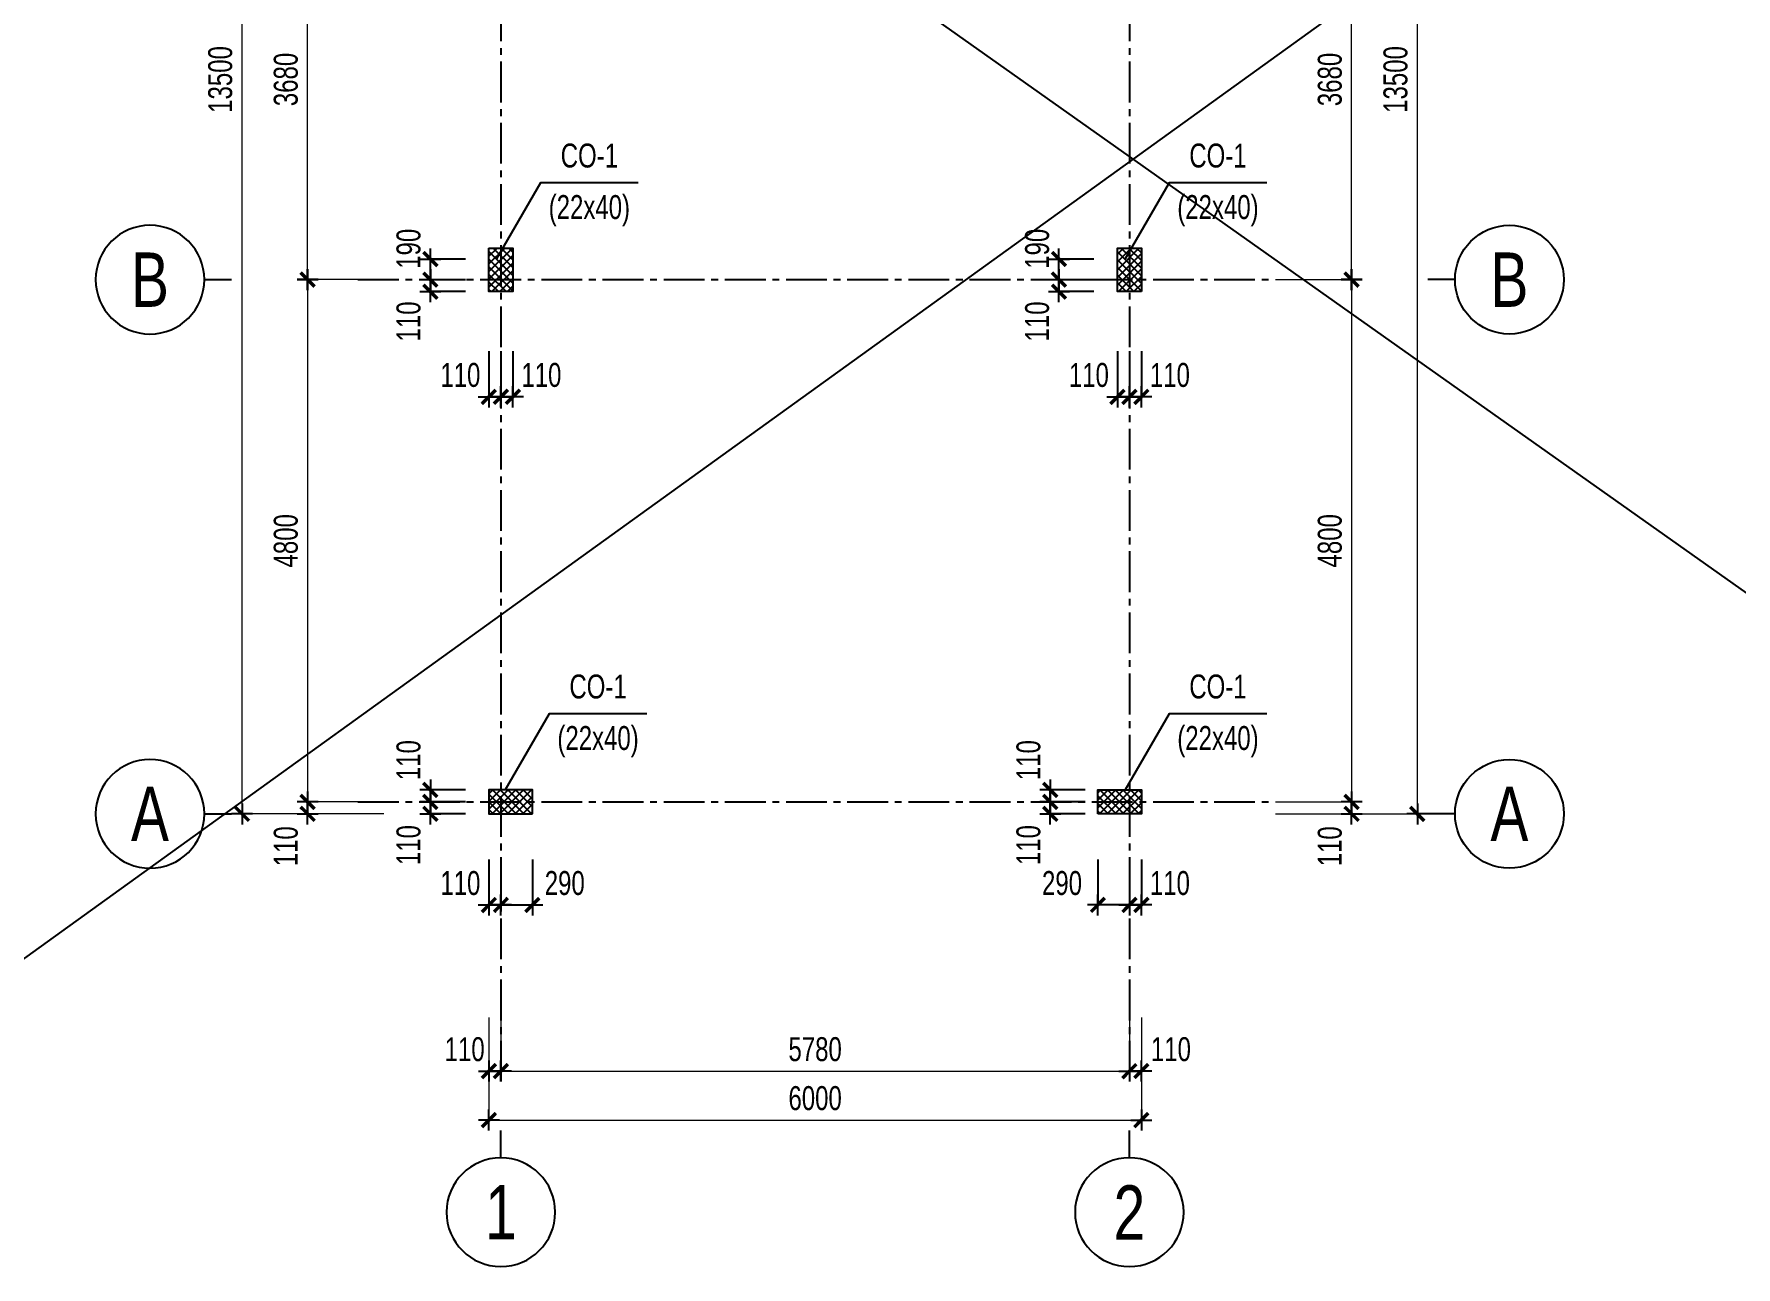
# Model space of a CAD drawing. Header units: millimetres. Extents: x -121190 to 167528, y -50070 to 22631.
# Drawn here: x 136225 to 151877, y -5902 to 5429 of the extents above; entities that cross this region are included whole.
import ezdxf
from ezdxf.enums import TextEntityAlignment as Align

# ---------------------------------------------------------------- set-up
doc = ezdxf.new("R2010")
doc.units = ezdxf.units.MM
doc.header["$MEASUREMENT"] = 0
doc.linetypes.add('HIDDEN', pattern=[0.375, 0.25, -0.125])
doc.linetypes.add('Xref Grid A1-G$0$CENTER2', pattern=[1.125, 0.75, -0.125, 0.125, -0.125])
doc.layers.get('DEFPOINTS').update_dxf_attribs({"color": 87})
for name, color, linetype in [('02.DIM', 8, 'Continuous'), ('07.TEXTCOL', 3, 'Continuous'), ('KCS_HIDDEN', 8, 'HIDDEN'), ('Xref Column Plan 1 (A18)$0$$0$09.COLUMN', 4, 'Continuous'), ('Xref Column Plan 1 (A18)$0$10.HATCH', 9, 'Continuous'), ('Xref Grid A1-G$0$01.AXIS', 160, 'Xref Grid A1-G$0$CENTER2'), ('Xref Grid A1-G$0$02.DIM', 8, 'Continuous')]:
    doc.layers.add(name, color=color, linetype=linetype)
doc.layers.add('Xref Column Plan 1 (A18)$0$KHUNGTEN', color=7, linetype='Continuous', lineweight=20)
doc.styles.add('SMTEXT', font='3t-unicode.shx', dxfattribs={"width": 0.75})
doc.styles.add('Xref Grid A1-G$0$BIGTEXT', font='arial.ttf', dxfattribs={"width": 0.8})
doc.styles.add('Xref Grid A1-G$0$SMTEXT', font='3t-unicode.shx', dxfattribs={"width": 0.75})
doc.dimstyles.new('X1', dxfattribs={"dimtxt": 220, "dimasz": 0.8, "dimexe": 0, "dimexo": 0, "dimgap": 90, "dimtad": 1, "dimdec": 0, "dimzin": 13, "dimdsep": 46, "dimtxsty": 'SMTEXT', "dimblk1": 'CHEO', "dimblk2": 'CHEO', "dimsah": 1, "dimcen": 0, "dimclrd": 256, "dimclre": 256, "dimclrt": 2, "dimadec": 0, "dimazin": 0, "dimtfac": 1, "dimtdec": 0, "dimtix": 1, "dimtmove": 2, "dimatfit": 3, "dimldrblk": 'CHEO', "dimfxl": 1, "dimtolj": 1, "dimtzin": 13, "dimarcsym": 0})
doc.dimstyles.new('Xref Grid A1-G$0$X1', dxfattribs={"dimtxt": 220, "dimasz": 0.8, "dimexe": 0, "dimexo": 0, "dimgap": 90, "dimtad": 1, "dimdec": 0, "dimzin": 13, "dimdsep": 46, "dimtxsty": 'Xref Grid A1-G$0$SMTEXT', "dimblk1": 'Xref Grid A1-G$0$CHEO', "dimblk2": 'Xref Grid A1-G$0$CHEO', "dimsah": 1, "dimcen": 0, "dimclrd": 256, "dimclre": 256, "dimclrt": 2, "dimadec": 0, "dimazin": 0, "dimtfac": 1, "dimtdec": 0, "dimtix": 1, "dimtmove": 2, "dimatfit": 3, "dimldrblk": 'Xref Grid A1-G$0$CHEO', "dimfxl": 1, "dimtolj": 1, "dimtzin": 13, "dimarcsym": 0})
pattern_1 = [(135, (-6989.16, 4489.917), (-35.35534, -35.35534), []), (225, (-6989.16, 4489.917), (35.35534, -35.35534), [])]

# ---------------------------------------------------------------- blocks, each defined once
blk = doc.blocks.new('Xref Grid A1-G$0$CHEO')
at = {"layer": 'Xref Grid A1-G$0$02.DIM'}
for points in [[(-121, 0), (121, 0)], [(0, 121), (0, -121)]]:
    blk.add_lwpolyline(points, dxfattribs=at)
at = {"layer": 'Xref Grid A1-G$0$02.DIM', "const_width": 40}
blk.add_lwpolyline([(80, 80), (-80, -81)], dxfattribs=at)
blk = doc.blocks.new('*D556')
at = {"layer": 'DEFPOINTS', "color": 0, "transparency": 16777216}
for p in [(-1076, 4800), (-1076, 0), (-1777, 0)]:
    blk.add_point(p, dxfattribs=at)
at = {"layer": 'Xref Grid A1-G$0$02.DIM', "lineweight": -2, "transparency": 16777216}
for p, q in [((-1076, 4800), (-1777, 4800)), ((-1777, 4799), (-1777, 1)), ((-1076, 0), (-1777, 0))]:
    blk.add_line(p, q, dxfattribs=at)
at = {"layer": 'Xref Grid A1-G$0$02.DIM', "lineweight": -2, "transparency": 16777216, "xscale": 0.8, "yscale": 0.8, "zscale": 0.8}
for p, rotation in [((-1777, 4800), 90), ((-1777, 0), 270)]:
    blk.add_blockref('Xref Grid A1-G$0$CHEO', p, dxfattribs=dict(at, rotation=rotation))
at = {"layer": 'Xref Grid A1-G$0$02.DIM', "color": 2, "transparency": 16777216, "insert": (-1977, 2400), "char_height": 220, "attachment_point": 5, "rotation": 90, "style": 'Xref Grid A1-G$0$SMTEXT'}
blk.add_mtext('\\A1;4800', dxfattribs=at)
blk = doc.blocks.new('*D557')
at = {"layer": 'DEFPOINTS', "color": 0, "transparency": 16777216}
for p in [(-1777, 8480), (-1076, 8480), (-1076, 4800)]:
    blk.add_point(p, dxfattribs=at)
at = {"layer": 'Xref Grid A1-G$0$02.DIM', "lineweight": -2, "transparency": 16777216}
for p, q in [((-1076, 8480), (-1777, 8480)), ((-1777, 4801), (-1777, 8479)), ((-1076, 4800), (-1777, 4800))]:
    blk.add_line(p, q, dxfattribs=at)
at = {"layer": 'Xref Grid A1-G$0$02.DIM', "lineweight": -2, "transparency": 16777216, "xscale": 0.8, "yscale": 0.8, "zscale": 0.8}
for p, rotation in [((-1777, 8480), 90), ((-1777, 4800), 270)]:
    blk.add_blockref('Xref Grid A1-G$0$CHEO', p, dxfattribs=dict(at, rotation=rotation))
at = {"layer": 'Xref Grid A1-G$0$02.DIM', "color": 2, "transparency": 16777216, "insert": (-1977, 6640), "char_height": 220, "attachment_point": 5, "rotation": 90, "style": 'Xref Grid A1-G$0$SMTEXT'}
blk.add_mtext('\\A1;3680', dxfattribs=at)
blk = doc.blocks.new('*D569')
at = {"layer": 'DEFPOINTS', "color": 0, "transparency": 16777216}
for p in [(0, -1983), (5780, -1983), (5780, -2474)]:
    blk.add_point(p, dxfattribs=at)
at = {"layer": 'Xref Grid A1-G$0$02.DIM', "lineweight": -2, "transparency": 16777216}
for p, q in [((0, -1983), (0, -2474)), ((5780, -1983), (5780, -2474)), ((1, -2474), (5779, -2474))]:
    blk.add_line(p, q, dxfattribs=at)
at = {"layer": 'Xref Grid A1-G$0$02.DIM', "lineweight": -2, "transparency": 16777216, "xscale": 0.8, "yscale": 0.8, "zscale": 0.8, "rotation": 180}
blk.add_blockref('Xref Grid A1-G$0$CHEO', (0, -2474), dxfattribs=at)
at = {"layer": 'Xref Grid A1-G$0$02.DIM', "lineweight": -2, "transparency": 16777216, "xscale": 0.8, "yscale": 0.8, "zscale": 0.8}
blk.add_blockref('Xref Grid A1-G$0$CHEO', (5780, -2474), dxfattribs=at)
at = {"layer": 'Xref Grid A1-G$0$02.DIM', "color": 2, "transparency": 16777216, "insert": (2890, -2274), "char_height": 220, "attachment_point": 5, "style": 'Xref Grid A1-G$0$SMTEXT'}
blk.add_mtext('\\A1;5780', dxfattribs=at)
blk = doc.blocks.new('*D570')
at = {"layer": 'DEFPOINTS', "color": 0, "transparency": 16777216}
for p in [(-2380, 13390), (-1076, 13390), (-1076, -110)]:
    blk.add_point(p, dxfattribs=at)
at = {"layer": 'Xref Grid A1-G$0$02.DIM', "lineweight": -2, "transparency": 16777216}
for p, q in [((-1076, 13390), (-2380, 13390)), ((-2380, -109), (-2380, 13389)), ((-1076, -110), (-2380, -110))]:
    blk.add_line(p, q, dxfattribs=at)
at = {"layer": 'Xref Grid A1-G$0$02.DIM', "lineweight": -2, "transparency": 16777216, "xscale": 0.8, "yscale": 0.8, "zscale": 0.8}
for p, rotation in [((-2380, 13390), 90), ((-2380, -110), 270)]:
    blk.add_blockref('Xref Grid A1-G$0$CHEO', p, dxfattribs=dict(at, rotation=rotation))
at = {"layer": 'Xref Grid A1-G$0$02.DIM', "color": 2, "transparency": 16777216, "insert": (-2580, 6640), "char_height": 220, "attachment_point": 5, "rotation": 90, "style": 'Xref Grid A1-G$0$SMTEXT'}
blk.add_mtext('\\A1;13500', dxfattribs=at)
blk = doc.blocks.new('*D571')
at = {"layer": 'DEFPOINTS', "color": 0, "transparency": 16777216}
for p in [(-110, -1983), (0, -1983), (-110, -2474)]:
    blk.add_point(p, dxfattribs=at)
at = {"layer": 'Xref Grid A1-G$0$02.DIM', "lineweight": -2, "transparency": 16777216}
for p, q in [((-110, -1983), (-110, -2474)), ((0, -1983), (0, -2474)), ((-111, -2474), (-112, -2474)), ((0, -2474), (-110, -2474)), ((1, -2474), (2, -2474))]:
    blk.add_line(p, q, dxfattribs=at)
at = {"layer": 'Xref Grid A1-G$0$02.DIM', "lineweight": -2, "transparency": 16777216, "xscale": 0.8, "yscale": 0.8, "zscale": 0.8}
blk.add_blockref('Xref Grid A1-G$0$CHEO', (-110, -2474), dxfattribs=at)
at = {"layer": 'Xref Grid A1-G$0$02.DIM', "lineweight": -2, "transparency": 16777216, "xscale": 0.8, "yscale": 0.8, "zscale": 0.8, "rotation": 180}
blk.add_blockref('Xref Grid A1-G$0$CHEO', (0, -2474), dxfattribs=at)
at = {"layer": 'Xref Grid A1-G$0$02.DIM', "color": 2, "transparency": 16777216, "insert": (-333, -2274), "char_height": 220, "attachment_point": 5, "style": 'Xref Grid A1-G$0$SMTEXT'}
blk.add_mtext('\\A1;110', dxfattribs=at)
blk = doc.blocks.new('*D572')
at = {"layer": 'DEFPOINTS', "color": 0, "transparency": 16777216}
for p in [(5780, -1983), (5890, -1983), (5890, -2474)]:
    blk.add_point(p, dxfattribs=at)
at = {"layer": 'Xref Grid A1-G$0$02.DIM', "lineweight": -2, "transparency": 16777216}
for p, q in [((5780, -1983), (5780, -2474)), ((5890, -1983), (5890, -2474)), ((5779, -2474), (5778, -2474)), ((5780, -2474), (5890, -2474)), ((5891, -2474), (5892, -2474))]:
    blk.add_line(p, q, dxfattribs=at)
at = {"layer": 'Xref Grid A1-G$0$02.DIM', "lineweight": -2, "transparency": 16777216, "xscale": 0.8, "yscale": 0.8, "zscale": 0.8}
blk.add_blockref('Xref Grid A1-G$0$CHEO', (5780, -2474), dxfattribs=at)
at = {"layer": 'Xref Grid A1-G$0$02.DIM', "lineweight": -2, "transparency": 16777216, "xscale": 0.8, "yscale": 0.8, "zscale": 0.8, "rotation": 180}
blk.add_blockref('Xref Grid A1-G$0$CHEO', (5890, -2474), dxfattribs=at)
at = {"layer": 'Xref Grid A1-G$0$02.DIM', "color": 2, "transparency": 16777216, "insert": (6162, -2274), "char_height": 220, "attachment_point": 5, "style": 'Xref Grid A1-G$0$SMTEXT'}
blk.add_mtext('\\A1;110', dxfattribs=at)
blk = doc.blocks.new('*D573')
at = {"layer": 'DEFPOINTS', "color": 0, "transparency": 16777216}
for p in [(-110, -1983), (5890, -1983), (5890, -2924)]:
    blk.add_point(p, dxfattribs=at)
at = {"layer": 'Xref Grid A1-G$0$02.DIM', "lineweight": -2, "transparency": 16777216}
for p, q in [((-110, -1983), (-110, -2924)), ((5890, -1983), (5890, -2924)), ((-109, -2924), (5889, -2924))]:
    blk.add_line(p, q, dxfattribs=at)
at = {"layer": 'Xref Grid A1-G$0$02.DIM', "lineweight": -2, "transparency": 16777216, "xscale": 0.8, "yscale": 0.8, "zscale": 0.8, "rotation": 180}
blk.add_blockref('Xref Grid A1-G$0$CHEO', (-110, -2924), dxfattribs=at)
at = {"layer": 'Xref Grid A1-G$0$02.DIM', "lineweight": -2, "transparency": 16777216, "xscale": 0.8, "yscale": 0.8, "zscale": 0.8}
blk.add_blockref('Xref Grid A1-G$0$CHEO', (5890, -2924), dxfattribs=at)
at = {"layer": 'Xref Grid A1-G$0$02.DIM', "color": 2, "transparency": 16777216, "insert": (2890, -2724), "char_height": 220, "attachment_point": 5, "style": 'Xref Grid A1-G$0$SMTEXT'}
blk.add_mtext('\\A1;6000', dxfattribs=at)
blk = doc.blocks.new('*D575')
at = {"layer": 'DEFPOINTS', "color": 0, "transparency": 16777216}
for p in [(-1076, 0), (-1777, -110), (-1076, -110)]:
    blk.add_point(p, dxfattribs=at)
at = {"layer": 'Xref Grid A1-G$0$02.DIM', "lineweight": -2, "transparency": 16777216}
for p, q in [((-1777, 1), (-1777, 2)), ((-1076, 0), (-1777, 0)), ((-1777, 0), (-1777, -110)), ((-1076, -110), (-1777, -110)), ((-1777, -111), (-1777, -112))]:
    blk.add_line(p, q, dxfattribs=at)
at = {"layer": 'Xref Grid A1-G$0$02.DIM', "lineweight": -2, "transparency": 16777216, "xscale": 0.8, "yscale": 0.8, "zscale": 0.8}
for p, rotation in [((-1777, 0), 270), ((-1777, -110), 90)]:
    blk.add_blockref('Xref Grid A1-G$0$CHEO', p, dxfattribs=dict(at, rotation=rotation))
at = {"layer": 'Xref Grid A1-G$0$02.DIM', "color": 2, "transparency": 16777216, "insert": (-1977, -408), "char_height": 220, "attachment_point": 5, "rotation": 90, "style": 'Xref Grid A1-G$0$SMTEXT'}
blk.add_mtext('\\A1;110', dxfattribs=at)
blk = doc.blocks.new('Xref Grid A1-G$0$_Axis name')
at = {"layer": 'Xref Grid A1-G$0$02.DIM'}
blk.add_line((0, 2.5), (0, 0), dxfattribs=at)
blk.add_circle((0, 7.5), 5, dxfattribs=at)
at = {"layer": 'Xref Grid A1-G$0$02.DIM', "style": 'Xref Grid A1-G$0$BIGTEXT', "width": 0.75}
blk.add_attdef('.', text='', height=5, dxfattribs=at).set_placement((0, 7.5), align=Align.MIDDLE)
blk = doc.blocks.new('*D559')
at = {"layer": 'DEFPOINTS', "color": 0, "transparency": 16777216}
for p in [(7124, 4800), (7124, 0), (7824, 0)]:
    blk.add_point(p, dxfattribs=at)
at = {"layer": 'Xref Grid A1-G$0$02.DIM', "lineweight": -2, "transparency": 16777216}
for p, q in [((7124, 4800), (7824, 4800)), ((7824, 4799), (7824, 1)), ((7124, 0), (7824, 0))]:
    blk.add_line(p, q, dxfattribs=at)
at = {"layer": 'Xref Grid A1-G$0$02.DIM', "lineweight": -2, "transparency": 16777216, "xscale": 0.8, "yscale": 0.8, "zscale": 0.8}
for p, rotation in [((7824, 4800), 90), ((7824, 0), 270)]:
    blk.add_blockref('Xref Grid A1-G$0$CHEO', p, dxfattribs=dict(at, rotation=rotation))
at = {"layer": 'Xref Grid A1-G$0$02.DIM', "color": 2, "transparency": 16777216, "insert": (7624, 2400), "char_height": 220, "attachment_point": 5, "rotation": 90, "style": 'Xref Grid A1-G$0$SMTEXT'}
blk.add_mtext('\\A1;4800', dxfattribs=at)
blk = doc.blocks.new('*D560')
at = {"layer": 'DEFPOINTS', "color": 0, "transparency": 16777216}
for p in [(7124, 8480), (7824, 8480), (7124, 4800)]:
    blk.add_point(p, dxfattribs=at)
at = {"layer": 'Xref Grid A1-G$0$02.DIM', "lineweight": -2, "transparency": 16777216}
for p, q in [((7124, 8480), (7824, 8480)), ((7824, 4801), (7824, 8479)), ((7124, 4800), (7824, 4800))]:
    blk.add_line(p, q, dxfattribs=at)
at = {"layer": 'Xref Grid A1-G$0$02.DIM', "lineweight": -2, "transparency": 16777216, "xscale": 0.8, "yscale": 0.8, "zscale": 0.8}
for p, rotation in [((7824, 8480), 90), ((7824, 4800), 270)]:
    blk.add_blockref('Xref Grid A1-G$0$CHEO', p, dxfattribs=dict(at, rotation=rotation))
at = {"layer": 'Xref Grid A1-G$0$02.DIM', "color": 2, "transparency": 16777216, "insert": (7624, 6640), "char_height": 220, "attachment_point": 5, "rotation": 90, "style": 'Xref Grid A1-G$0$SMTEXT'}
blk.add_mtext('\\A1;3680', dxfattribs=at)
blk = doc.blocks.new('*D562')
at = {"layer": 'DEFPOINTS', "color": 0, "transparency": 16777216}
for p in [(7124, 13390), (8428, 13390), (7124, -110)]:
    blk.add_point(p, dxfattribs=at)
at = {"layer": 'Xref Grid A1-G$0$02.DIM', "lineweight": -2, "transparency": 16777216}
for p, q in [((7124, 13390), (8428, 13390)), ((8428, -109), (8428, 13389)), ((7124, -110), (8428, -110))]:
    blk.add_line(p, q, dxfattribs=at)
at = {"layer": 'Xref Grid A1-G$0$02.DIM', "lineweight": -2, "transparency": 16777216, "xscale": 0.8, "yscale": 0.8, "zscale": 0.8}
for p, rotation in [((8428, 13390), 90), ((8428, -110), 270)]:
    blk.add_blockref('Xref Grid A1-G$0$CHEO', p, dxfattribs=dict(at, rotation=rotation))
at = {"layer": 'Xref Grid A1-G$0$02.DIM', "color": 2, "transparency": 16777216, "insert": (8228, 6640), "char_height": 220, "attachment_point": 5, "rotation": 90, "style": 'Xref Grid A1-G$0$SMTEXT'}
blk.add_mtext('\\A1;13500', dxfattribs=at)
blk = doc.blocks.new('*D564')
at = {"layer": 'DEFPOINTS', "color": 0, "transparency": 16777216}
for p in [(7124, 0), (7124, -110), (7824, -110)]:
    blk.add_point(p, dxfattribs=at)
at = {"layer": 'Xref Grid A1-G$0$02.DIM', "lineweight": -2, "transparency": 16777216}
for p, q in [((7124, 0), (7824, 0)), ((7824, 1), (7824, 2)), ((7824, 0), (7824, -110)), ((7124, -110), (7824, -110)), ((7824, -111), (7824, -112))]:
    blk.add_line(p, q, dxfattribs=at)
at = {"layer": 'Xref Grid A1-G$0$02.DIM', "lineweight": -2, "transparency": 16777216, "xscale": 0.8, "yscale": 0.8, "zscale": 0.8}
for p, rotation in [((7824, 0), 270), ((7824, -110), 90)]:
    blk.add_blockref('Xref Grid A1-G$0$CHEO', p, dxfattribs=dict(at, rotation=rotation))
at = {"layer": 'Xref Grid A1-G$0$02.DIM', "color": 2, "transparency": 16777216, "insert": (7624, -408), "char_height": 220, "attachment_point": 5, "rotation": 90, "style": 'Xref Grid A1-G$0$SMTEXT'}
blk.add_mtext('\\A1;110', dxfattribs=at)
blk = doc.blocks.new('CHEO')
at = {"layer": '02.DIM'}
for points in [[(-121, 0), (121, 0)], [(0, 121), (0, -121)]]:
    blk.add_lwpolyline(points, dxfattribs=at)
at = {"layer": '02.DIM', "const_width": 40}
blk.add_lwpolyline([(80, 80), (-80, -81)], dxfattribs=at)
blk = doc.blocks.new('*D272')
at = {"layer": '02.DIM', "lineweight": -2, "transparency": 16777216}
for p, q in [((139870, -1517), (139870, -1516)), ((140192, -1518), (139870, -1518)), ((139870, -1518), (139870, -1628)), ((140192, -1628), (139870, -1628)), ((139870, -1629), (139870, -1630))]:
    blk.add_line(p, q, dxfattribs=at)
at = {"layer": 'DEFPOINTS', "color": 0, "transparency": 16777216}
for p in [(140192, -1518), (139870, -1628), (140192, -1628)]:
    blk.add_point(p, dxfattribs=at)
at = {"layer": '02.DIM', "lineweight": -2, "transparency": 16777216, "xscale": 0.8, "yscale": 0.8, "zscale": 0.8}
for p, rotation in [((139870, -1518), 270), ((139870, -1628), 90)]:
    blk.add_blockref('CHEO', p, dxfattribs=dict(at, rotation=rotation))
at = {"layer": '02.DIM', "color": 2, "transparency": 16777216, "insert": (139670, -1244), "char_height": 220, "attachment_point": 5, "rotation": 90, "style": 'SMTEXT'}
blk.add_mtext('\\A1;110', dxfattribs=at)
blk = doc.blocks.new('*D273')
at = {"layer": '02.DIM', "lineweight": -2, "transparency": 16777216}
for p, q in [((139870, -1627), (139870, -1626)), ((140192, -1628), (139870, -1628)), ((139870, -1628), (139870, -1738)), ((140192, -1738), (139870, -1738)), ((139870, -1739), (139870, -1740))]:
    blk.add_line(p, q, dxfattribs=at)
at = {"layer": 'DEFPOINTS', "color": 0, "transparency": 16777216}
for p in [(140192, -1628), (139870, -1738), (140192, -1738)]:
    blk.add_point(p, dxfattribs=at)
at = {"layer": '02.DIM', "lineweight": -2, "transparency": 16777216, "xscale": 0.8, "yscale": 0.8, "zscale": 0.8}
for p, rotation in [((139870, -1628), 270), ((139870, -1738), 90)]:
    blk.add_blockref('CHEO', p, dxfattribs=dict(at, rotation=rotation))
at = {"layer": '02.DIM', "color": 2, "transparency": 16777216, "insert": (139670, -2025), "char_height": 220, "attachment_point": 5, "rotation": 90, "style": 'SMTEXT'}
blk.add_mtext('\\A1;110', dxfattribs=at)
blk = doc.blocks.new('*D274')
at = {"layer": '02.DIM', "lineweight": -2, "transparency": 16777216}
for p, q in [((140408, -2156), (140408, -2575)), ((140519, -2156), (140519, -2575)), ((140407, -2575), (140407, -2575)), ((140408, -2575), (140519, -2575)), ((140519, -2575), (140520, -2575))]:
    blk.add_line(p, q, dxfattribs=at)
at = {"layer": 'DEFPOINTS', "color": 0, "transparency": 16777216}
for p in [(140408, -2156), (140519, -2156), (140519, -2575)]:
    blk.add_point(p, dxfattribs=at)
at = {"layer": '02.DIM', "lineweight": -2, "transparency": 16777216, "xscale": 0.8, "yscale": 0.8, "zscale": 0.8}
blk.add_blockref('CHEO', (140408, -2575), dxfattribs=at)
at = {"layer": '02.DIM', "lineweight": -2, "transparency": 16777216, "xscale": 0.8, "yscale": 0.8, "zscale": 0.8, "rotation": 180}
blk.add_blockref('CHEO', (140519, -2575), dxfattribs=at)
at = {"layer": '02.DIM', "color": 2, "transparency": 16777216, "insert": (140146, -2375), "char_height": 220, "attachment_point": 5, "style": 'SMTEXT'}
blk.add_mtext('\\A1;110', dxfattribs=at)
blk = doc.blocks.new('*D275')
at = {"layer": '02.DIM', "lineweight": -2, "transparency": 16777216}
for p, q in [((140519, -2156), (140519, -2575)), ((140808, -2156), (140808, -2575)), ((140519, -2575), (140807, -2575))]:
    blk.add_line(p, q, dxfattribs=at)
at = {"layer": 'DEFPOINTS', "color": 0, "transparency": 16777216}
for p in [(140519, -2156), (140808, -2156), (140808, -2575)]:
    blk.add_point(p, dxfattribs=at)
at = {"layer": '02.DIM', "lineweight": -2, "transparency": 16777216, "xscale": 0.8, "yscale": 0.8, "zscale": 0.8, "rotation": 180}
blk.add_blockref('CHEO', (140519, -2575), dxfattribs=at)
at = {"layer": '02.DIM', "lineweight": -2, "transparency": 16777216, "xscale": 0.8, "yscale": 0.8, "zscale": 0.8}
blk.add_blockref('CHEO', (140808, -2575), dxfattribs=at)
at = {"layer": '02.DIM', "color": 2, "transparency": 16777216, "insert": (141106, -2375), "char_height": 220, "attachment_point": 5, "style": 'SMTEXT'}
blk.add_mtext('\\A1;290', dxfattribs=at)
blk = doc.blocks.new('*D276')
at = {"layer": '02.DIM', "lineweight": -2, "transparency": 16777216}
for p, q in [((145571, -1517), (145571, -1516)), ((145893, -1518), (145571, -1518)), ((145571, -1518), (145571, -1628)), ((145893, -1628), (145571, -1628)), ((145571, -1629), (145571, -1630))]:
    blk.add_line(p, q, dxfattribs=at)
at = {"layer": 'DEFPOINTS', "color": 0, "transparency": 16777216}
for p in [(145893, -1518), (145571, -1628), (145893, -1628)]:
    blk.add_point(p, dxfattribs=at)
at = {"layer": '02.DIM', "lineweight": -2, "transparency": 16777216, "xscale": 0.8, "yscale": 0.8, "zscale": 0.8}
for p, rotation in [((145571, -1518), 270), ((145571, -1628), 90)]:
    blk.add_blockref('CHEO', p, dxfattribs=dict(at, rotation=rotation))
at = {"layer": '02.DIM', "color": 2, "transparency": 16777216, "insert": (145371, -1244), "char_height": 220, "attachment_point": 5, "rotation": 90, "style": 'SMTEXT'}
blk.add_mtext('\\A1;110', dxfattribs=at)
blk = doc.blocks.new('*D277')
at = {"layer": '02.DIM', "lineweight": -2, "transparency": 16777216}
for p, q in [((145571, -1627), (145571, -1626)), ((145893, -1628), (145571, -1628)), ((145571, -1628), (145571, -1738)), ((145893, -1738), (145571, -1738)), ((145571, -1739), (145571, -1740))]:
    blk.add_line(p, q, dxfattribs=at)
at = {"layer": 'DEFPOINTS', "color": 0, "transparency": 16777216}
for p in [(145893, -1628), (145571, -1738), (145893, -1738)]:
    blk.add_point(p, dxfattribs=at)
at = {"layer": '02.DIM', "lineweight": -2, "transparency": 16777216, "xscale": 0.8, "yscale": 0.8, "zscale": 0.8}
for p, rotation in [((145571, -1628), 270), ((145571, -1738), 90)]:
    blk.add_blockref('CHEO', p, dxfattribs=dict(at, rotation=rotation))
at = {"layer": '02.DIM', "color": 2, "transparency": 16777216, "insert": (145371, -2025), "char_height": 220, "attachment_point": 5, "rotation": 90, "style": 'SMTEXT'}
blk.add_mtext('\\A1;110', dxfattribs=at)
blk = doc.blocks.new('*D278')
at = {"layer": '02.DIM', "lineweight": -2, "transparency": 16777216}
for p, q in [((139870, 3173), (139870, 3174)), ((140192, 3172), (139870, 3172)), ((139870, 3062), (139870, 3172)), ((140192, 3062), (139870, 3062)), ((139870, 3061), (139870, 3060))]:
    blk.add_line(p, q, dxfattribs=at)
at = {"layer": 'DEFPOINTS', "color": 0, "transparency": 16777216}
for p in [(139870, 3172), (140192, 3172), (140192, 3062)]:
    blk.add_point(p, dxfattribs=at)
at = {"layer": '02.DIM', "lineweight": -2, "transparency": 16777216, "xscale": 0.8, "yscale": 0.8, "zscale": 0.8}
for p, rotation in [((139870, 3172), 270), ((139870, 3062), 90)]:
    blk.add_blockref('CHEO', p, dxfattribs=dict(at, rotation=rotation))
at = {"layer": '02.DIM', "color": 2, "transparency": 16777216, "insert": (139670, 2788), "char_height": 220, "attachment_point": 5, "rotation": 90, "style": 'SMTEXT'}
blk.add_mtext('\\A1;110', dxfattribs=at)
blk = doc.blocks.new('*D279')
at = {"layer": '02.DIM', "lineweight": -2, "transparency": 16777216}
for p, q in [((140192, 3362), (139870, 3362)), ((139870, 3173), (139870, 3361)), ((140192, 3172), (139870, 3172))]:
    blk.add_line(p, q, dxfattribs=at)
at = {"layer": 'DEFPOINTS', "color": 0, "transparency": 16777216}
for p in [(139870, 3362), (140192, 3362), (140192, 3172)]:
    blk.add_point(p, dxfattribs=at)
at = {"layer": '02.DIM', "lineweight": -2, "transparency": 16777216, "xscale": 0.8, "yscale": 0.8, "zscale": 0.8}
for p, rotation in [((139870, 3362), 90), ((139870, 3172), 270)]:
    blk.add_blockref('CHEO', p, dxfattribs=dict(at, rotation=rotation))
at = {"layer": '02.DIM', "color": 2, "transparency": 16777216, "insert": (139670, 3456), "char_height": 220, "attachment_point": 5, "rotation": 90, "style": 'SMTEXT'}
blk.add_mtext('\\A1;190', dxfattribs=at)
blk = doc.blocks.new('*D280')
at = {"layer": '02.DIM', "lineweight": -2, "transparency": 16777216}
for p, q in [((140408, 2514), (140408, 2095)), ((140519, 2514), (140519, 2095)), ((140407, 2095), (140407, 2095)), ((140408, 2095), (140519, 2095)), ((140519, 2095), (140520, 2095))]:
    blk.add_line(p, q, dxfattribs=at)
at = {"layer": 'DEFPOINTS', "color": 0, "transparency": 16777216}
for p in [(140408, 2514), (140519, 2514), (140519, 2095)]:
    blk.add_point(p, dxfattribs=at)
at = {"layer": '02.DIM', "lineweight": -2, "transparency": 16777216, "xscale": 0.8, "yscale": 0.8, "zscale": 0.8}
blk.add_blockref('CHEO', (140408, 2095), dxfattribs=at)
at = {"layer": '02.DIM', "lineweight": -2, "transparency": 16777216, "xscale": 0.8, "yscale": 0.8, "zscale": 0.8, "rotation": 180}
blk.add_blockref('CHEO', (140519, 2095), dxfattribs=at)
at = {"layer": '02.DIM', "color": 2, "transparency": 16777216, "insert": (140146, 2295), "char_height": 220, "attachment_point": 5, "style": 'SMTEXT'}
blk.add_mtext('\\A1;110', dxfattribs=at)
blk = doc.blocks.new('*D281')
at = {"layer": '02.DIM', "lineweight": -2, "transparency": 16777216}
for p, q in [((140519, 2514), (140519, 2095)), ((140629, 2514), (140629, 2095)), ((140518, 2095), (140517, 2095)), ((140629, 2095), (140519, 2095)), ((140630, 2095), (140631, 2095))]:
    blk.add_line(p, q, dxfattribs=at)
at = {"layer": 'DEFPOINTS', "color": 0, "transparency": 16777216}
for p in [(140519, 2514), (140629, 2514), (140519, 2095)]:
    blk.add_point(p, dxfattribs=at)
at = {"layer": '02.DIM', "lineweight": -2, "transparency": 16777216, "xscale": 0.8, "yscale": 0.8, "zscale": 0.8}
blk.add_blockref('CHEO', (140519, 2095), dxfattribs=at)
at = {"layer": '02.DIM', "lineweight": -2, "transparency": 16777216, "xscale": 0.8, "yscale": 0.8, "zscale": 0.8, "rotation": 180}
blk.add_blockref('CHEO', (140629, 2095), dxfattribs=at)
at = {"layer": '02.DIM', "color": 2, "transparency": 16777216, "insert": (140891, 2295), "char_height": 220, "attachment_point": 5, "style": 'SMTEXT'}
blk.add_mtext('\\A1;110', dxfattribs=at)
blk = doc.blocks.new('*D282')
at = {"layer": '02.DIM', "lineweight": -2, "transparency": 16777216}
for p, q in [((145651, 3173), (145651, 3174)), ((145972, 3172), (145651, 3172)), ((145651, 3062), (145651, 3172)), ((145972, 3062), (145651, 3062)), ((145651, 3061), (145651, 3060))]:
    blk.add_line(p, q, dxfattribs=at)
at = {"layer": 'DEFPOINTS', "color": 0, "transparency": 16777216}
for p in [(145651, 3172), (145972, 3172), (145972, 3062)]:
    blk.add_point(p, dxfattribs=at)
at = {"layer": '02.DIM', "lineweight": -2, "transparency": 16777216, "xscale": 0.8, "yscale": 0.8, "zscale": 0.8}
for p, rotation in [((145651, 3172), 270), ((145651, 3062), 90)]:
    blk.add_blockref('CHEO', p, dxfattribs=dict(at, rotation=rotation))
at = {"layer": '02.DIM', "color": 2, "transparency": 16777216, "insert": (145451, 2788), "char_height": 220, "attachment_point": 5, "rotation": 90, "style": 'SMTEXT'}
blk.add_mtext('\\A1;110', dxfattribs=at)
blk = doc.blocks.new('*D283')
at = {"layer": '02.DIM', "lineweight": -2, "transparency": 16777216}
for p, q in [((145972, 3362), (145651, 3362)), ((145651, 3173), (145651, 3361)), ((145972, 3172), (145651, 3172))]:
    blk.add_line(p, q, dxfattribs=at)
at = {"layer": 'DEFPOINTS', "color": 0, "transparency": 16777216}
for p in [(145651, 3362), (145972, 3362), (145972, 3172)]:
    blk.add_point(p, dxfattribs=at)
at = {"layer": '02.DIM', "lineweight": -2, "transparency": 16777216, "xscale": 0.8, "yscale": 0.8, "zscale": 0.8}
for p, rotation in [((145651, 3362), 90), ((145651, 3172), 270)]:
    blk.add_blockref('CHEO', p, dxfattribs=dict(at, rotation=rotation))
at = {"layer": '02.DIM', "color": 2, "transparency": 16777216, "insert": (145451, 3456), "char_height": 220, "attachment_point": 5, "rotation": 90, "style": 'SMTEXT'}
blk.add_mtext('\\A1;190', dxfattribs=at)
blk = doc.blocks.new('*D284')
at = {"layer": '02.DIM', "lineweight": -2, "transparency": 16777216}
for p, q in [((146188, 2514), (146188, 2095)), ((146299, 2514), (146299, 2095)), ((146187, 2095), (146187, 2095)), ((146188, 2095), (146299, 2095)), ((146299, 2095), (146300, 2095))]:
    blk.add_line(p, q, dxfattribs=at)
at = {"layer": 'DEFPOINTS', "color": 0, "transparency": 16777216}
for p in [(146188, 2514), (146299, 2514), (146299, 2095)]:
    blk.add_point(p, dxfattribs=at)
at = {"layer": '02.DIM', "lineweight": -2, "transparency": 16777216, "xscale": 0.8, "yscale": 0.8, "zscale": 0.8}
blk.add_blockref('CHEO', (146188, 2095), dxfattribs=at)
at = {"layer": '02.DIM', "lineweight": -2, "transparency": 16777216, "xscale": 0.8, "yscale": 0.8, "zscale": 0.8, "rotation": 180}
blk.add_blockref('CHEO', (146299, 2095), dxfattribs=at)
at = {"layer": '02.DIM', "color": 2, "transparency": 16777216, "insert": (145926, 2295), "char_height": 220, "attachment_point": 5, "style": 'SMTEXT'}
blk.add_mtext('\\A1;110', dxfattribs=at)
blk = doc.blocks.new('*D285')
at = {"layer": '02.DIM', "lineweight": -2, "transparency": 16777216}
for p, q in [((146299, 2514), (146299, 2095)), ((146409, 2514), (146409, 2095)), ((146298, 2095), (146297, 2095)), ((146409, 2095), (146299, 2095)), ((146410, 2095), (146411, 2095))]:
    blk.add_line(p, q, dxfattribs=at)
at = {"layer": 'DEFPOINTS', "color": 0, "transparency": 16777216}
for p in [(146299, 2514), (146409, 2514), (146299, 2095)]:
    blk.add_point(p, dxfattribs=at)
at = {"layer": '02.DIM', "lineweight": -2, "transparency": 16777216, "xscale": 0.8, "yscale": 0.8, "zscale": 0.8}
blk.add_blockref('CHEO', (146299, 2095), dxfattribs=at)
at = {"layer": '02.DIM', "lineweight": -2, "transparency": 16777216, "xscale": 0.8, "yscale": 0.8, "zscale": 0.8, "rotation": 180}
blk.add_blockref('CHEO', (146409, 2095), dxfattribs=at)
at = {"layer": '02.DIM', "color": 2, "transparency": 16777216, "insert": (146671, 2295), "char_height": 220, "attachment_point": 5, "style": 'SMTEXT'}
blk.add_mtext('\\A1;110', dxfattribs=at)
blk = doc.blocks.new('*D300')
at = {"layer": '02.DIM', "lineweight": -2, "transparency": 16777216}
for p, q in [((146299, -2156), (146299, -2575)), ((146409, -2156), (146409, -2575)), ((146298, -2575), (146297, -2575)), ((146409, -2575), (146299, -2575)), ((146410, -2575), (146411, -2575))]:
    blk.add_line(p, q, dxfattribs=at)
at = {"layer": 'DEFPOINTS', "color": 0, "transparency": 16777216}
for p in [(146299, -2156), (146409, -2156), (146299, -2575)]:
    blk.add_point(p, dxfattribs=at)
at = {"layer": '02.DIM', "lineweight": -2, "transparency": 16777216, "xscale": 0.8, "yscale": 0.8, "zscale": 0.8}
blk.add_blockref('CHEO', (146299, -2575), dxfattribs=at)
at = {"layer": '02.DIM', "lineweight": -2, "transparency": 16777216, "xscale": 0.8, "yscale": 0.8, "zscale": 0.8, "rotation": 180}
blk.add_blockref('CHEO', (146409, -2575), dxfattribs=at)
at = {"layer": '02.DIM', "color": 2, "transparency": 16777216, "insert": (146671, -2375), "char_height": 220, "attachment_point": 5, "style": 'SMTEXT'}
blk.add_mtext('\\A1;110', dxfattribs=at)
blk = doc.blocks.new('*D301')
at = {"layer": '02.DIM', "lineweight": -2, "transparency": 16777216}
for p, q in [((146009, -2156), (146009, -2575)), ((146299, -2156), (146299, -2575)), ((146298, -2575), (146010, -2575))]:
    blk.add_line(p, q, dxfattribs=at)
at = {"layer": 'DEFPOINTS', "color": 0, "transparency": 16777216}
for p in [(146009, -2156), (146299, -2156), (146009, -2575)]:
    blk.add_point(p, dxfattribs=at)
at = {"layer": '02.DIM', "lineweight": -2, "transparency": 16777216, "xscale": 0.8, "yscale": 0.8, "zscale": 0.8, "rotation": 180}
blk.add_blockref('CHEO', (146009, -2575), dxfattribs=at)
at = {"layer": '02.DIM', "lineweight": -2, "transparency": 16777216, "xscale": 0.8, "yscale": 0.8, "zscale": 0.8}
blk.add_blockref('CHEO', (146299, -2575), dxfattribs=at)
at = {"layer": '02.DIM', "color": 2, "transparency": 16777216, "insert": (145679, -2375), "char_height": 220, "attachment_point": 5, "style": 'SMTEXT'}
blk.add_mtext('\\A1;290', dxfattribs=at)
blk = doc.blocks.new('Xref Grid A1-G')
at = {"layer": 'Xref Grid A1-G$0$01.AXIS', "ltscale": 500}
for p, q in [((0, 15804.1), (0, -2571.1)), ((5780, 15804.1), (5780, -2571.1)), ((-1314.9, 4800), (7123.7, 4800)), ((-1314.9, 0), (7123.7, 0))]:
    blk.add_line(p, q, dxfattribs=at)
ref = blk.add_blockref('Xref Grid A1-G$0$_Axis name', (-2477.1, 4800), dxfattribs=dict(xscale=-100.0000000000003, yscale=100.0000000000003, zscale=100, rotation=90))
ref.add_attrib('.', 'B', dxfattribs={"layer": 'Xref Grid A1-G$0$02.DIM', "height": 500, "style": 'Xref Grid A1-G$0$BIGTEXT', "width": 0.75}).set_placement((-3227.1, 4800), align=Align.MIDDLE)
ref = blk.add_blockref('Xref Grid A1-G$0$_Axis name', (8524.7, 4800), dxfattribs=dict(xscale=100, yscale=100, zscale=100, rotation=270))
ref.add_attrib('.', 'B', dxfattribs={"layer": 'Xref Grid A1-G$0$02.DIM', "height": 500, "style": 'Xref Grid A1-G$0$BIGTEXT', "width": 0.75}).set_placement((9274.7, 4800), align=Align.MIDDLE)
ref = blk.add_blockref('Xref Grid A1-G$0$_Axis name', (-2477.1, -110), dxfattribs=dict(xscale=-100.0000000000003, yscale=100.0000000000003, zscale=100, rotation=90))
ref.add_attrib('.', 'A', dxfattribs={"layer": 'Xref Grid A1-G$0$02.DIM', "height": 500, "style": 'Xref Grid A1-G$0$BIGTEXT', "width": 0.75}).set_placement((-3227.1, -110), align=Align.MIDDLE)
ref = blk.add_blockref('Xref Grid A1-G$0$_Axis name', (8524.7, -110), dxfattribs=dict(xscale=100, yscale=100, zscale=100, rotation=270))
ref.add_attrib('.', 'A', dxfattribs={"layer": 'Xref Grid A1-G$0$02.DIM', "height": 500, "style": 'Xref Grid A1-G$0$BIGTEXT', "width": 0.75}).set_placement((9274.7, -110), align=Align.MIDDLE)
ref = blk.add_blockref('Xref Grid A1-G$0$_Axis name', (0, -3020.9), dxfattribs=dict(xscale=-100, yscale=100, zscale=100, rotation=180))
ref.add_attrib('.', '1', dxfattribs={"layer": 'Xref Grid A1-G$0$02.DIM', "height": 500, "style": 'Xref Grid A1-G$0$BIGTEXT', "width": 0.75}).set_placement((0, -3770.9), align=Align.MIDDLE)
ref = blk.add_blockref('Xref Grid A1-G$0$_Axis name', (5780, -3020.9), dxfattribs=dict(xscale=-100, yscale=100, zscale=100, rotation=180))
ref.add_attrib('.', '2', dxfattribs={"layer": 'Xref Grid A1-G$0$02.DIM', "height": 500, "style": 'Xref Grid A1-G$0$BIGTEXT', "width": 0.75}).set_placement((5780, -3770.9), align=Align.MIDDLE)
at = {"layer": 'Xref Grid A1-G$0$02.DIM'}
for base, p1, p2, angle, picture, middle in [((-2380.3, 13390), (-1076.1, -110), (-1076.1, 13390), 90, '*D570', (-2580.3, 6640)), ((8428, 13390), (7123.7, -110), (7123.7, 13390), 90, '*D562', (8228, 6640)), ((-1776.6, 8480), (-1076.1, 4800), (-1076.1, 8480), 270, '*D557', (-1976.6, 6640)), ((7824.2, 8480), (7123.7, 4800), (7123.7, 8480), 270, '*D560', (7624.2, 6640)), ((-1776.6, 0), (-1076.1, 4800), (-1076.1, 0), 270, '*D556', (-1976.6, 2400)), ((7824.2, 0), (7123.7, 4800), (7123.7, 0), 270, '*D559', (7624.2, 2400))]:
    dim = blk.add_linear_dim(base=base, p1=p1, p2=p2, angle=angle, dimstyle='Xref Grid A1-G$0$X1', dxfattribs=at)
    dim.commit()
    dim.dimension.update_dxf_attribs({"geometry": picture, "text_midpoint": middle})
for base, p1, p2, picture, middle in [((-1776.6, -110), (-1076.1, 0), (-1076.1, -110), '*D575', (-1976.6, -408.2)), ((7824.2, -110), (7123.7, 0), (7123.7, -110), '*D564', (7624.2, -408.2))]:
    dim = blk.add_linear_dim(base=base, p1=p1, p2=p2, angle=270, dimstyle='Xref Grid A1-G$0$X1', dxfattribs=at)
    dim.commit()
    dim.dimension.update_dxf_attribs({"geometry": picture, "text_midpoint": middle, "dimtype": 128})
for base, p1, p2, picture, middle in [((-110, -2474.3), (0, -1983.4), (-110, -1983.4), '*D571', (-333.1, -2274.3)), ((5890, -2474.3), (5780, -1983.4), (5890, -1983.4), '*D572', (6162, -2274.3))]:
    dim = blk.add_linear_dim(base=base, p1=p1, p2=p2, dimstyle='Xref Grid A1-G$0$X1', dxfattribs=at)
    dim.commit()
    dim.dimension.update_dxf_attribs({"geometry": picture, "text_midpoint": middle, "dimtype": 128})
for base, p1, p2, picture, middle in [((5890, -2924.2), (-110, -1983.4), (5890, -1983.4), '*D573', (2890, -2724.2)), ((5780, -2474.3), (0, -1983.4), (5780, -1983.4), '*D569', (2890, -2274.3))]:
    dim = blk.add_linear_dim(base=base, p1=p1, p2=p2, dimstyle='Xref Grid A1-G$0$X1', dxfattribs=at)
    dim.commit()
    dim.dimension.update_dxf_attribs({"geometry": picture, "text_midpoint": middle})
blk = doc.blocks.new('Xref Column Plan 1 (A18)')
at = {"layer": 'Xref Column Plan 1 (A18)$0$10.HATCH'}
h = blk.add_hatch(dxfattribs=at)
h.set_pattern_fill('ANSI37', color=256, scale=400)
h.set_pattern_definition([(45, (4489.51, 11788.757), (-35.35534, 35.35534), []), (135, (4489.51, 11788.757), (-35.35534, -35.35534), [])])
h.paths.add_polyline_path([(-110, 5090), (110, 5090), (110, 4690), (-110, 4690)])
h = blk.add_hatch(dxfattribs=at)
h.set_pattern_fill('ANSI37', color=256, scale=400)
h.set_pattern_definition([(45, (4989.917, 15648.757), (-35.35534, 35.35534), []), (135, (4989.917, 15648.757), (-35.35534, -35.35534), [])])
h.paths.add_polyline_path([(5890, 4690), (5670, 4690), (5670, 5090), (5890, 5090)])
h = blk.add_hatch(dxfattribs=at)
h.set_pattern_fill('ANSI37', color=256, scale=400, angle=90)
h.set_pattern_definition(pattern_1)
h.paths.add_polyline_path([(290, -110), (290, 110), (-110, 110), (-110, -110)])
h = blk.add_hatch(dxfattribs=at)
h.set_pattern_fill('ANSI37', color=256, scale=400, angle=90)
h.set_pattern_definition(pattern_1)
h.paths.add_polyline_path([(5490, -110), (5490, 110), (5890, 110), (5890, -110)])
at = {"layer": 'Xref Column Plan 1 (A18)$0$$0$09.COLUMN'}
for points in [[(-110, 5090), (110, 5090), (110, 4690), (-110, 4690)], [(5890, 4690), (5670, 4690), (5670, 5090), (5890, 5090)], [(290, -110), (290, 110), (-110, 110), (-110, -110)], [(5490, -110), (5490, 110), (5890, 110), (5890, -110)]]:
    blk.add_lwpolyline(points, close=True, dxfattribs=at)
at = {"layer": 'Xref Column Plan 1 (A18)$0$KHUNGTEN'}
blk.add_blockref('Xref Grid A1-G', (0, 0), dxfattribs=at)

msp = doc.modelspace()

# ---------------------------------------------------------------- linework, layer by layer
at = {"layer": '07.TEXTCOL'}
for points in [[(141782.3, 4062.1), (140882.3, 4062.1), (140478.2, 3362.1)], [(147563.1, 4062.1), (146663.1, 4062.1), (146259, 3362.1)], [(141862.3, -817.9), (140962.3, -817.9), (140558.2, -1517.9)], [(147563.1, -817.9), (146663.1, -817.9), (146259, -1517.9)]]:
    msp.add_lwpolyline(points, dxfattribs=at)
at = {"layer": 'DEFPOINTS', "color": 6}
for p, q in [((125528.3, -10708.2), (166756.4, 18991.8)), ((125528.3, 18991.8), (167528.3, -10708.2))]:
    msp.add_line(p, q, dxfattribs=at)

# ---------------------------------------------------------------- block references
at = {"layer": 'KCS_HIDDEN'}
msp.add_blockref('Xref Column Plan 1 (A18)', (140518.6, -1627.9), dxfattribs=at)

# ---------------------------------------------------------------- texts
at = {"layer": '07.TEXTCOL', "style": 'SMTEXT', "width": 0.75}
for s, p in [('CO-1', (141332.3, 4313)), ('CO-1', (147113.1, 4313)), ('(22x40)', (141332.3, 3812.1)), ('(22x40)', (147113.1, 3812.1)), ('CO-1', (141412.3, -567)), ('CO-1', (147113.1, -567)), ('(22x40)', (141412.3, -1067.9)), ('(22x40)', (147113.1, -1067.9))]:
    msp.add_text(s, height=220, dxfattribs=at).set_placement(p, align=Align.MIDDLE)

# ---------------------------------------------------------------- dimensions: what is measured, and where the dimension line sits
at = {"layer": '02.DIM'}
for base, p1, p2, angle, picture, middle in [((139870.4, 3362.1), (140191.8, 3172.1), (140191.8, 3362.1), 270, '*D279', (139670.4, 3456.3)), ((145650.8, 3362.1), (145972.2, 3172.1), (145972.2, 3362.1), 270, '*D283', (145450.8, 3456.3)), ((139870.4, 3172.1), (140191.8, 3062.1), (140191.8, 3172.1), 270, '*D278', (139670.4, 2787.7)), ((145650.8, 3172.1), (145972.2, 3062.1), (145972.2, 3172.1), 270, '*D282', (145450.8, 2787.7)), ((140518.6, 2095.2), (140629, 2513.6), (140518.6, 2513.6), 180, '*D281', (140891.4, 2295.2)), ((146298.6, 2095.2), (146409, 2513.6), (146298.6, 2513.6), 180, '*D285', (146671.4, 2295.2)), ((139870.4, -1627.9), (140191.8, -1517.9), (140191.8, -1627.9), 90, '*D272', (139670.4, -1243.6)), ((145571.2, -1627.9), (145892.7, -1517.9), (145892.7, -1627.9), 90, '*D276', (145371.2, -1243.6)), ((139870.4, -1737.9), (140191.8, -1627.9), (140191.8, -1737.9), 90, '*D273', (139670.4, -2025.3)), ((145571.2, -1737.9), (145892.7, -1627.9), (145892.7, -1737.9), 90, '*D277', (145371.2, -2025.3)), ((146009, -2574.7), (146298.6, -2156.3), (146009, -2156.3), 180, '*D301', (145678.7, -2374.7)), ((146298.6, -2574.7), (146409, -2156.3), (146298.6, -2156.3), 180, '*D300', (146671.4, -2374.7))]:
    dim = msp.add_linear_dim(base=base, p1=p1, p2=p2, angle=angle, dimstyle='X1', dxfattribs=at)
    dim.commit()
    dim.dimension.update_dxf_attribs({"geometry": picture, "text_midpoint": middle, "dimtype": 160})
for base, p1, p2, picture, middle in [((140518.6, 2095.2), (140408.2, 2513.6), (140518.6, 2513.6), '*D280', (140145.8, 2295.2)), ((146298.6, 2095.2), (146188.2, 2513.6), (146298.6, 2513.6), '*D284', (145925.8, 2295.2)), ((140518.6, -2574.7), (140408.2, -2156.3), (140518.6, -2156.3), '*D274', (140145.8, -2374.7)), ((140808.2, -2574.7), (140518.6, -2156.3), (140808.2, -2156.3), '*D275', (141105.6, -2374.7))]:
    dim = msp.add_linear_dim(base=base, p1=p1, p2=p2, dimstyle='X1', dxfattribs=at)
    dim.commit()
    dim.dimension.update_dxf_attribs({"geometry": picture, "text_midpoint": middle, "dimtype": 160})

doc.saveas('drawing.dxf')
